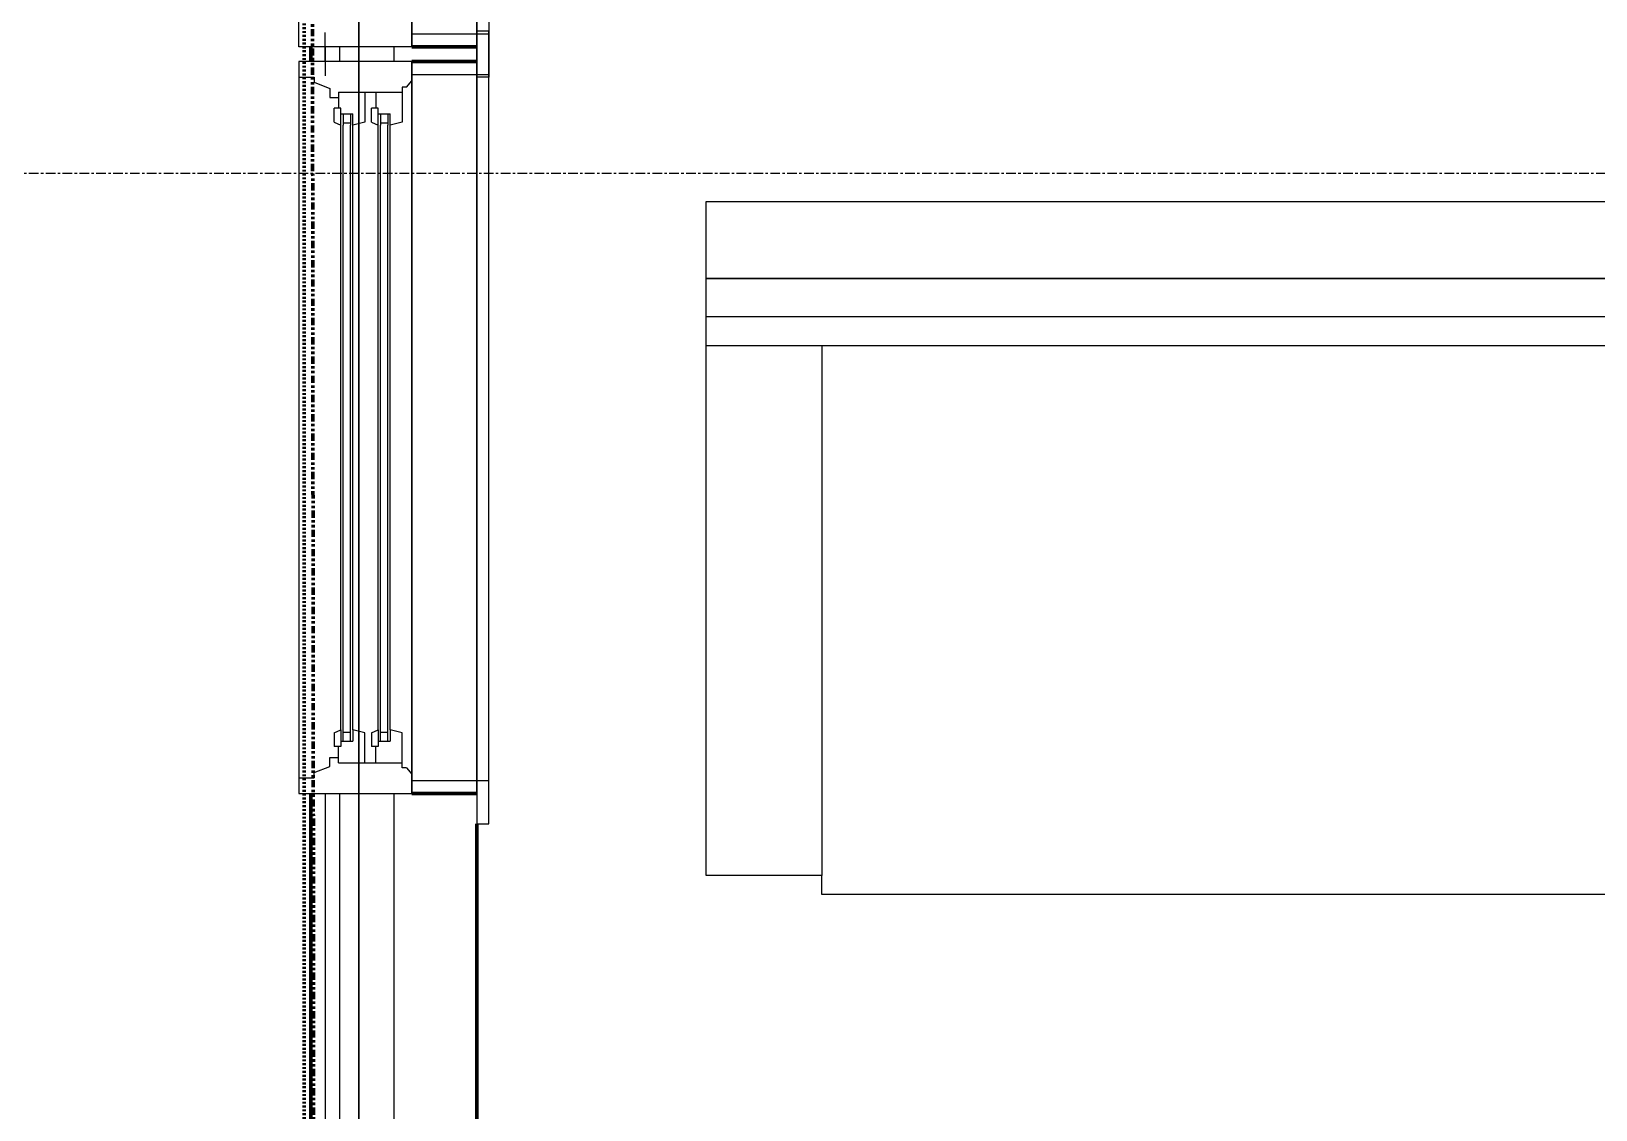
# Model space of a CAD drawing. Header units: inches. Extents: x -4266 to -1814, y 9706 to 12441.
# Drawn here: x -3846.3 to -3765.1, y 10418.6 to 10474.6 of the extents above; entities that cross this region are included whole.
import ezdxf

# ---------------------------------------------------------------- set-up
doc = ezdxf.new("R2010")
doc.units = ezdxf.units.IN
doc.header["$MEASUREMENT"] = 0
for name, pattern in [('Dash 1_16_', [0.125, 0.0625, -0.0625]), ('Double Dash 3_8_', [1, 0.375, -0.125, 0.125, -0.125, 0.125, -0.125]), ('Grid Line 1_2_', [0.875, 0.5, -0.125, 0.125, -0.125])]:
    doc.linetypes.add(name, pattern=pattern)
for name, color, linetype, lineweight in [('A-ANNO-DIMS', 211, 'Continuous', 9), ('A-ANNO-DIMS-96', 211, 'Continuous', 9), ('A-GLAZ-1', 7, 'Continuous', 9), ('A-GLAZ-2', 50, 'Continuous', 20), ('A-WALL-3', 250, 'Continuous', 50), ('A-WALL-4', 10, 'Continuous', 13), ('C-PROP-LINE-1', 250, 'Double Dash 3_8_', 50), ('C-PROP-LINE-2', 91, 'Dash 1_16_', 50), ('I-FURN', 30, 'Continuous', 9), ('I-FURN-1', 7, 'Continuous', 9), ('S-GRID-1', 1, 'Grid Line 1_2_', 9)]:
    doc.layers.add(name, color=color, linetype=linetype, lineweight=lineweight)
doc.styles.add('Century Gothic', font='ufonts.com_century-gothic.ttf', dxfattribs={"height": 9})
doc.dimstyles.new('OD__1_16__Tol__', dxfattribs={"dimscale": 12, "dimtxt": 9.397514, "dimasz": 1, "dimexe": 0.75, "dimexo": 0.5, "dimgap": 0.125, "dimtad": 1, "dimdec": 4, "dimrnd": 0.0625, "dimzin": 3, "dimdsep": 46, "dimlunit": 4, "dimtxsty": 'Century Gothic', "dimblk1": 'OBLIQUE', "dimblk2": 'OBLIQUE', "dimsah": 1, "dimcen": 0.09, "dimdle": 0.75, "dimazin": 0, "dimtfac": 1, "dimtdec": 4, "dimtix": 1, "dimtmove": 0, "dimatfit": 3, "dimfxl": 1, "dimtvp": 1, "dimtfill": 1, "dimfrac": 2, "dimtolj": 1, "dimtzin": 0, "dimarcsym": 2})

# ---------------------------------------------------------------- blocks, each defined once
blk = doc.blocks.new('DIMBLOCK6-FLOOR PLAN - 1ST FLOOR')
at = {"layer": 'A-ANNO-DIMS-96'}
for p, q in [((-3829.324, 11540.989), (-3829.324, 10271.308)), ((-3829.324, 10280.308), (-3829.324, 11540.989)), ((-3338.724, 10282.793), (-3338.724, 10271.308)), ((-3338.724, 10280.308), (-3338.724, 10282.793)), ((-3838.324, 10280.308), (-3338.724, 10280.308))]:
    blk.add_line(p, q, dxfattribs=at)
at = {"layer": 'A-ANNO-DIMS-96', "lineweight": 50}
for p, q in [((-3829.324, 10280.308), (-3823.324, 10286.308)), ((-3338.724, 10280.308), (-3332.724, 10286.308)), ((-3829.324, 10280.308), (-3835.324, 10274.308)), ((-3338.724, 10280.308), (-3344.724, 10274.308))]:
    blk.add_line(p, q, dxfattribs=at)
at = {"layer": 'A-ANNO-DIMS-96', "color": 0, "char_height": 9, "attachment_point": 1, "line_spacing_factor": 0.984502, "style": 'Century Gothic', "bg_fill": 3, "box_fill_scale": 1.25, "bg_fill_color": 256, "bg_fill_true_color": 13158600, "bg_fill_transparency": 0}
for s, insert, width in [('40\' - 10 5/8"', (-3618.258, 10293.343), 82.16113), ('490.6', (-3599.761, 10275.576), 37.76906)]:
    blk.add_mtext(s, dxfattribs=dict(at, insert=insert, width=width))
blk = doc.blocks.new('_Oblique')
at = {"color": 0, "linetype": 'ByBlock', "lineweight": -2}
blk.add_line((-0.5, -0.5), (0.5, 0.5), dxfattribs=at)
blk = doc.blocks.new('DIMBLOCK13-FLOOR PLAN - 1ST FLOOR')
at = {"layer": 'A-ANNO-DIMS-96', "lineweight": 50}
for p, q in [((-4038.484, 10550.189), (-4044.484, 10556.189)), ((-4038.484, 10550.189), (-4032.484, 10544.189)), ((-4038.484, 10348.589), (-4044.484, 10354.589)), ((-4038.484, 10348.589), (-4032.484, 10342.589))]:
    blk.add_line(p, q, dxfattribs=at)
at = {"layer": 'A-ANNO-DIMS-96'}
for p, q in [((-3828.724, 10550.189), (-4047.484, 10550.189)), ((-4038.484, 10348.589), (-4038.484, 10550.189)), ((-4038.484, 10550.189), (-3828.724, 10550.189)), ((-3828.724, 10348.589), (-4047.484, 10348.589)), ((-4038.484, 10348.589), (-3828.724, 10348.589))]:
    blk.add_line(p, q, dxfattribs=at)
at = {"layer": 'A-ANNO-DIMS-96', "color": 0, "char_height": 9, "attachment_point": 1, "rotation": 90, "line_spacing_factor": 0.984502, "style": 'Century Gothic', "bg_fill": 3, "box_fill_scale": 1.25, "bg_fill_color": 256, "bg_fill_true_color": 13158600, "bg_fill_transparency": 0}
for s, insert, width in [('16\' - 9 5/8"', (-4051.52, 10418.661), 73.74811), ('201.6', (-4033.753, 10433.652), 37.76906)]:
    blk.add_mtext(s, dxfattribs=dict(at, insert=insert, width=width))

msp = doc.modelspace()

# ---------------------------------------------------------------- dimensions: what is measured, and where the dimension line sits
at = {"layer": 'A-ANNO-DIMS'}
dim = msp.add_linear_dim(base=(-3338.72374, 10280.30762), p1=(-3829.32374, 11546.9894), p2=(-3338.72374, 10288.7929), dimstyle='OD__1_16__Tol__', override={"dimpost": '<>\\X', "dimfxl": 1350.461691}, dxfattribs=at)
dim.commit()
dim.dimension.update_dxf_attribs({"geometry": 'DIMBLOCK6-FLOOR PLAN - 1ST FLOOR', "text_midpoint": (-3584.02374, 10280.30762)})

# ---------------------------------------------------------------- next in the draw order: linework, layer by layer
at = {"layer": 'I-FURN'}
for p, q in [((-3727.29108, 10461.74373), (-3811.29108, 10461.74373)), ((-3811.29108, 10458.24373), (-3811.29108, 10461.74373)), ((-3811.29108, 10461.74373), (-3727.29108, 10461.74373)), ((-3727.29108, 10459.74373), (-3811.29108, 10459.74373)), ((-3811.29108, 10430.74373), (-3811.29108, 10458.24373)), ((-3727.29108, 10458.24373), (-3811.29108, 10458.24373)), ((-3805.29108, 10458.24373), (-3805.29108, 10430.74373)), ((-3805.29108, 10430.74373), (-3811.29108, 10430.74373)), ((-3805.29108, 10429.74373), (-3805.29108, 10430.74373)), ((-3733.29108, 10429.74373), (-3805.29108, 10429.74373))]:
    msp.add_line(p, q, dxfattribs=at)
at = {"layer": 'I-FURN-1'}
for p, q in [((-3811.29108, 10461.74373), (-3811.29108, 10465.74373)), ((-3811.29108, 10465.74373), (-3727.29108, 10465.74373))]:
    msp.add_line(p, q, dxfattribs=at)

# ---------------------------------------------------------------- next in the draw order: dimensions: what is measured, and where the dimension line sits
at = {"layer": 'A-ANNO-DIMS'}
dim = msp.add_linear_dim(base=(-4038.48434, 10550.1894), p1=(-3822.72374, 10348.5894), p2=(-3822.72374, 10550.1894), angle=90, dimstyle='OD__1_16__Tol__', override={"dimpost": '<>\\X', "dimfxl": 201.6}, dxfattribs=at)
dim.commit()
dim.dimension.update_dxf_attribs({"geometry": 'DIMBLOCK13-FLOOR PLAN - 1ST FLOOR', "text_midpoint": (-4038.48434, 10449.3894)})

# ---------------------------------------------------------------- next in the draw order: linework, layer by layer
at = {"layer": 'A-GLAZ-1'}
for p, q in [((-3823.19874, 10472.20268), (-3823.19874, 10513.35111)), ((-3822.57374, 10513.35111), (-3822.57374, 10472.20268)), ((-3826.57374, 10473.82768), (-3826.57374, 10511.72611)), ((-3823.19874, 10511.72611), (-3823.19874, 10473.82768)), ((-3826.57374, 10474.45268), (-3823.19874, 10474.45268)), ((-3823.19874, 10474.57611), (-3823.19874, 10433.42768)), ((-3822.57374, 10474.57611), (-3823.19874, 10474.57611)), ((-3823.19874, 10474.45268), (-3822.57374, 10474.45268)), ((-3822.57374, 10433.42768), (-3822.57374, 10474.57611)), ((-3823.19874, 10473.82768), (-3826.57374, 10473.82768)), ((-3826.57374, 10472.95111), (-3826.57374, 10435.05268)), ((-3823.19874, 10472.95111), (-3826.57374, 10472.95111)), ((-3823.19874, 10435.05268), (-3823.19874, 10472.95111)), ((-3826.57374, 10472.32611), (-3823.19874, 10472.32611)), ((-3823.19874, 10472.32611), (-3822.57374, 10472.32611)), ((-3822.57374, 10472.20268), (-3823.19874, 10472.20268)), ((-3830.13624, 10470.29486), (-3830.13624, 10469.70111)), ((-3829.76124, 10470.29486), (-3829.76124, 10469.70111)), ((-3828.19874, 10470.29486), (-3828.19874, 10469.70111)), ((-3827.82374, 10470.29486), (-3827.82374, 10469.70111)), ((-3830.26124, 10438.30268), (-3830.26124, 10469.70111)), ((-3830.13624, 10469.82611), (-3829.76124, 10469.82611)), ((-3830.13624, 10438.30268), (-3830.13624, 10469.70111)), ((-3829.76124, 10438.30268), (-3829.76124, 10469.70111)), ((-3829.63624, 10438.30268), (-3829.63624, 10469.70111)), ((-3828.32374, 10438.30268), (-3828.32374, 10469.70111)), ((-3828.19874, 10469.82611), (-3827.82374, 10469.82611)), ((-3828.19874, 10438.30268), (-3828.19874, 10469.70111)), ((-3827.82374, 10438.30268), (-3827.82374, 10469.70111)), ((-3827.69874, 10438.30268), (-3827.69874, 10469.70111)), ((-3830.13624, 10437.70893), (-3830.13624, 10438.30268)), ((-3830.13624, 10438.17768), (-3829.76124, 10438.17768)), ((-3829.76124, 10437.70893), (-3829.76124, 10438.30268)), ((-3828.19874, 10437.70893), (-3828.19874, 10438.30268)), ((-3828.19874, 10438.17768), (-3827.82374, 10438.17768)), ((-3827.82374, 10437.70893), (-3827.82374, 10438.30268)), ((-3826.57374, 10435.67768), (-3823.19874, 10435.67768)), ((-3823.19874, 10435.67768), (-3822.57374, 10435.67768)), ((-3826.57374, 10435.05268), (-3823.19874, 10435.05268)), ((-3823.19874, 10433.42768), (-3822.57374, 10433.42768))]:
    msp.add_line(p, q, dxfattribs=at)
at = {"layer": 'A-GLAZ-2'}
for p, q in [((-3832.44874, 10473.76518), (-3832.44874, 10511.78861)), ((-3826.57374, 10511.78861), (-3826.57374, 10473.76518)), ((-3831.07374, 10473.01361), (-3831.07374, 10474.51361)), ((-3826.57374, 10473.76518), (-3832.44874, 10473.76518)), ((-3831.07374, 10473.76518), (-3831.07374, 10472.26518)), ((-3832.44874, 10473.01361), (-3832.44874, 10434.99018)), ((-3826.57374, 10473.01361), (-3832.44874, 10473.01361)), ((-3826.57374, 10434.99018), (-3826.57374, 10473.01361)), ((-3832.44874, 10472.20111), (-3831.63624, 10472.20111)), ((-3831.63624, 10472.20111), (-3831.63624, 10471.92643)), ((-3831.63624, 10471.92643), (-3830.82374, 10471.60736)), ((-3826.8539, 10471.66986), (-3826.57374, 10472.00375)), ((-3830.82374, 10471.60736), (-3830.82374, 10471.13861)), ((-3830.82374, 10471.13861), (-3830.38624, 10471.13861)), ((-3830.38624, 10471.41986), (-3830.38624, 10470.57611)), ((-3830.38624, 10471.41986), (-3827.07374, 10471.41986)), ((-3829.01124, 10471.41986), (-3829.01124, 10469.85736)), ((-3828.44874, 10471.41986), (-3828.44874, 10470.57611)), ((-3826.8539, 10471.66986), (-3827.07374, 10471.66986)), ((-3827.07374, 10471.66986), (-3827.07374, 10469.85736)), ((-3830.60499, 10469.85736), (-3830.60499, 10470.57611)), ((-3830.26124, 10470.57611), (-3830.60499, 10470.57611)), ((-3830.26124, 10469.70424), (-3830.26124, 10470.57611)), ((-3830.26124, 10470.29486), (-3829.63624, 10470.29486)), ((-3829.63624, 10469.70111), (-3829.63624, 10470.29486)), ((-3828.66749, 10469.85736), (-3828.66749, 10470.57611)), ((-3828.32374, 10470.57611), (-3828.66749, 10470.57611)), ((-3828.32374, 10469.70424), (-3828.32374, 10470.57611)), ((-3828.32374, 10470.29486), (-3827.69874, 10470.29486)), ((-3827.69874, 10469.70111), (-3827.69874, 10470.29486)), ((-3830.60499, 10469.85736), (-3830.26124, 10469.70424)), ((-3829.01124, 10469.85736), (-3829.63624, 10469.70111)), ((-3828.66749, 10469.85736), (-3828.32374, 10469.70424)), ((-3827.07374, 10469.85736), (-3827.69874, 10469.70111)), ((-3830.60499, 10438.14643), (-3830.26124, 10438.29955)), ((-3830.60499, 10438.14643), (-3830.60499, 10437.42768)), ((-3830.26124, 10438.29955), (-3830.26124, 10437.42768)), ((-3829.63624, 10438.30268), (-3829.63624, 10437.70893)), ((-3829.01124, 10438.14643), (-3829.63624, 10438.30268)), ((-3829.01124, 10436.58393), (-3829.01124, 10438.14643)), ((-3828.66749, 10438.14643), (-3828.32374, 10438.29955)), ((-3828.66749, 10438.14643), (-3828.66749, 10437.42768)), ((-3828.32374, 10438.29955), (-3828.32374, 10437.42768)), ((-3827.69874, 10438.30268), (-3827.69874, 10437.70893)), ((-3827.07374, 10438.14643), (-3827.69874, 10438.30268)), ((-3827.07374, 10436.33393), (-3827.07374, 10438.14643)), ((-3830.26124, 10437.42768), (-3830.60499, 10437.42768)), ((-3830.38624, 10436.58393), (-3830.38624, 10437.42768)), ((-3830.26124, 10437.70893), (-3829.63624, 10437.70893)), ((-3828.32374, 10437.42768), (-3828.66749, 10437.42768)), ((-3828.44874, 10436.58393), (-3828.44874, 10437.42768)), ((-3828.32374, 10437.70893), (-3827.69874, 10437.70893)), ((-3831.63624, 10436.07736), (-3830.82374, 10436.39643)), ((-3830.82374, 10436.86518), (-3830.38624, 10436.86518)), ((-3830.82374, 10436.39643), (-3830.82374, 10436.86518)), ((-3830.38624, 10436.58393), (-3827.07374, 10436.58393)), ((-3826.8539, 10436.33393), (-3827.07374, 10436.33393)), ((-3826.8539, 10436.33393), (-3826.57374, 10436.00005)), ((-3832.44874, 10435.80268), (-3831.63624, 10435.80268)), ((-3831.63624, 10435.80268), (-3831.63624, 10436.07736)), ((-3832.44874, 10434.99018), (-3826.57374, 10434.99018)), ((-3831.07374, 10434.99018), (-3831.07374, 10433.49018))]:
    msp.add_line(p, q, dxfattribs=at)
at = {"layer": 'A-WALL-3'}
for p, q in [((-3831.82374, 10473.76518), (-3831.82374, 10473.01361)), ((-3823.19874, 10473.76518), (-3826.57374, 10473.76518)), ((-3826.57374, 10473.01361), (-3823.19874, 10473.01361)), ((-3831.82374, 10434.99018), (-3831.82374, 10281.01361)), ((-3823.19874, 10434.99018), (-3826.57374, 10434.99018)), ((-3823.19874, 10391.0644), (-3823.19874, 10433.42768))]:
    msp.add_line(p, q, dxfattribs=at)
at = {"layer": 'A-WALL-4'}
for p, q in [((-3831.07374, 10473.76518), (-3831.07374, 10473.01361)), ((-3830.32374, 10473.76518), (-3830.32374, 10473.01361)), ((-3829.32374, 10473.76518), (-3829.32374, 10473.01361)), ((-3827.51124, 10473.76518), (-3827.51124, 10473.01361)), ((-3831.07374, 10434.99018), (-3831.07374, 10281.01361)), ((-3830.32374, 10434.99018), (-3830.32374, 10391.0644)), ((-3829.32374, 10434.99018), (-3829.32374, 10391.0644)), ((-3827.51124, 10434.99018), (-3827.51124, 10391.0644))]:
    msp.add_line(p, q, dxfattribs=at)
at = {"layer": 'C-PROP-LINE-1'}
msp.add_line((-3833.41046, 12088.68951), (-3830.99429, 9768.08086), dxfattribs=at)
at = {"layer": 'C-PROP-LINE-2'}
msp.add_line((-3832.16202, 10010.0894), (-3832.16202, 12088.5894), dxfattribs=at)
at = {"layer": 'S-GRID-1'}
msp.add_line((-1814.20638, 10467.1894), (-4168.71446, 10467.1894), dxfattribs=at)

doc.saveas('drawing.dxf')
